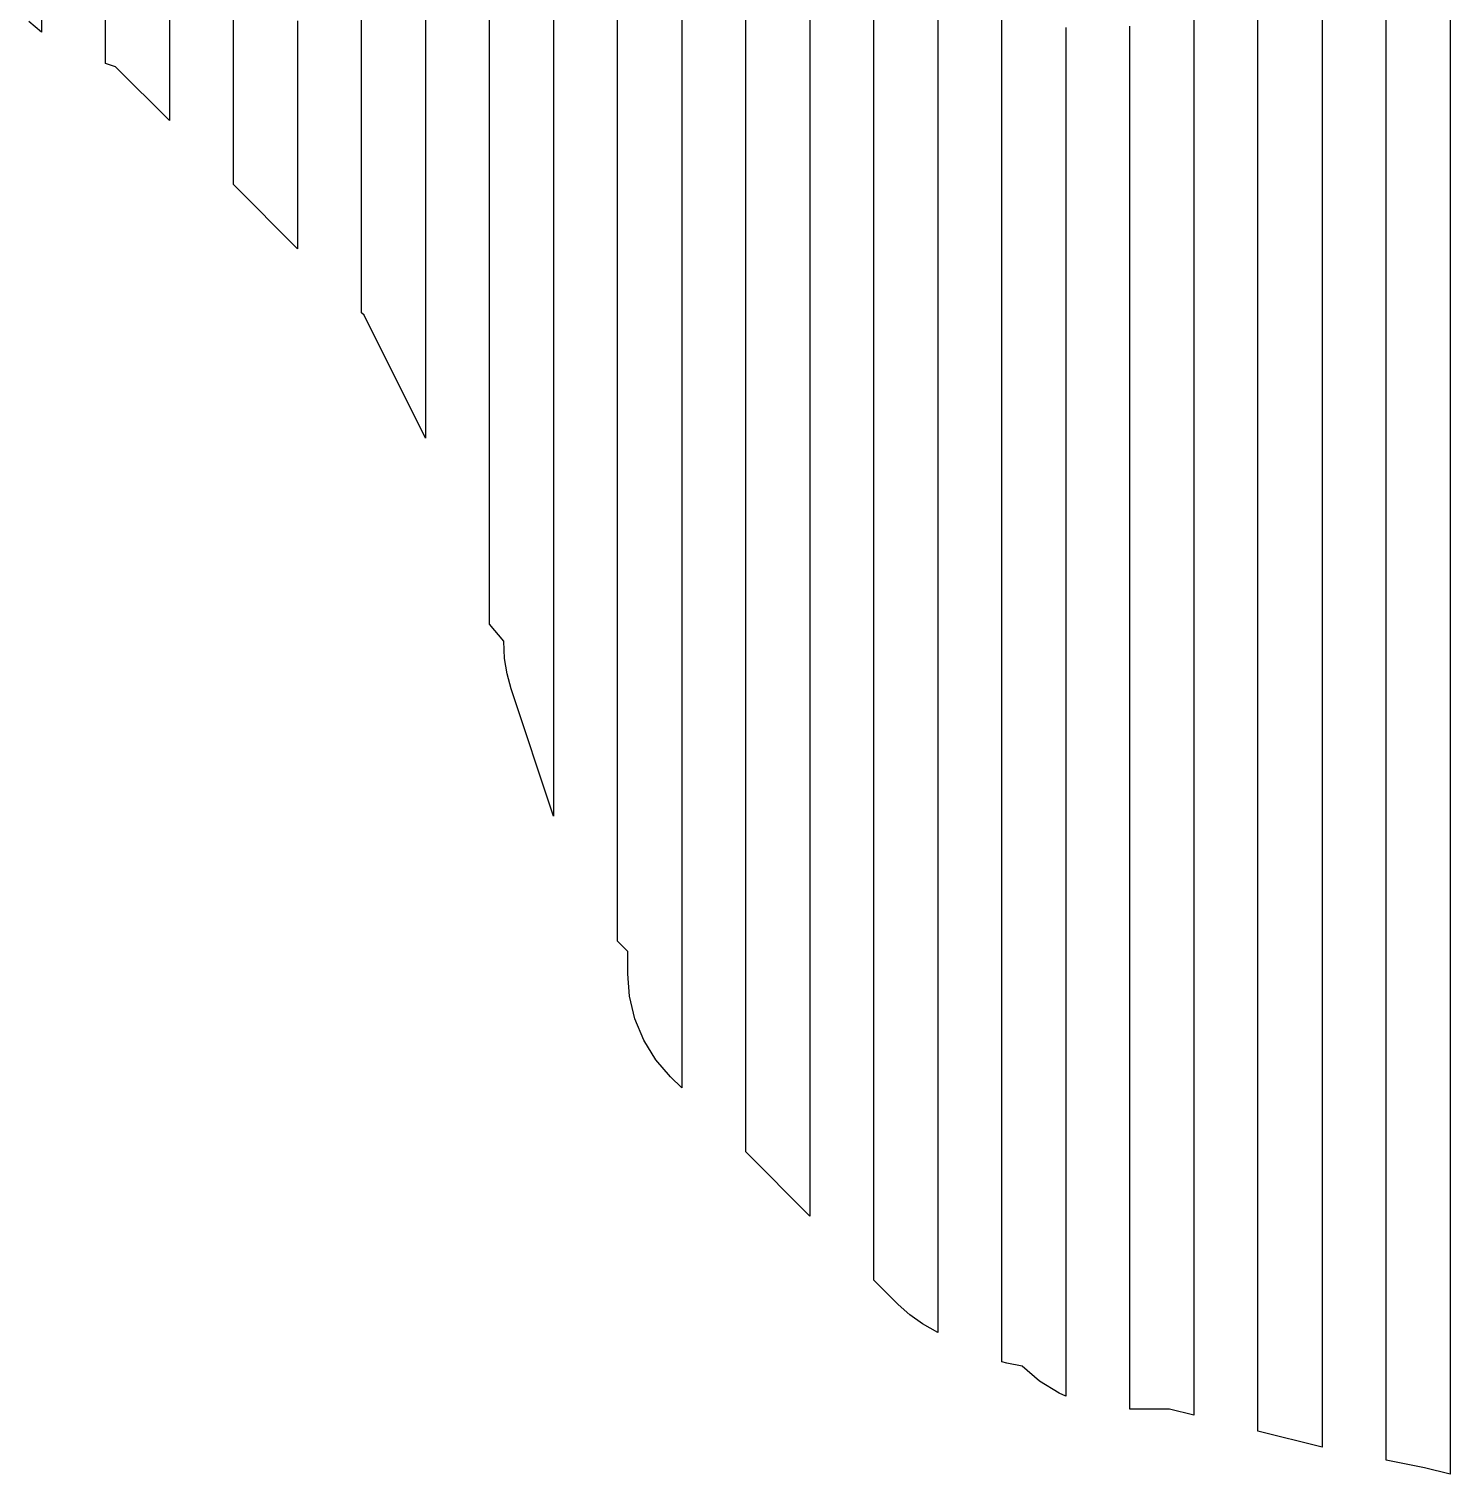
# Model space of a CAD drawing. Header units: metres. Extents: x -6 to 1890, y -8 to 898.
# Drawn here: x 1244.8 to 1333.6, y 121.3 to 211.6 of the extents above; entities that cross this region are included whole.
import ezdxf

# ---------------------------------------------------------------- set-up
doc = ezdxf.new("R2010")
doc.units = ezdxf.units.M
doc.layers.add('PASSADAS_COMPLETAS', color=1, linetype='CONTINUOUS')
doc.layers.add('PECAS_2D', color=3, linetype='CONTINUOUS')

msp = doc.modelspace()

# ---------------------------------------------------------------- linework, layer by layer
at = {"layer": 'PASSADAS_COMPLETAS'}
for points in [[(1269.578, 250.748), (1269.578, 205.422), (1269.578, 204.127), (1269.578, 202.831), (1269.578, 201.536), (1269.578, 200.241), (1269.578, 198.946), (1269.578, 197.651), (1269.578, 196.356), (1269.578, 195.061), (1269.578, 185.996), (1265.741, 193.67), (1265.578, 193.833), (1265.578, 200.343), (1265.578, 201.646), (1265.578, 202.948), (1265.578, 204.25), (1265.578, 205.552), (1265.578, 206.854), (1265.578, 208.156), (1265.578, 252.428)], [(1277.578, 245.453), (1277.578, 192.234), (1277.578, 190.936), (1277.578, 189.638), (1277.578, 188.34), (1277.578, 187.042), (1277.578, 185.744), (1277.578, 184.446), (1277.578, 183.148), (1277.578, 181.85), (1277.578, 180.552), (1277.578, 179.254), (1277.578, 177.956), (1277.578, 162.379), (1274.928, 170.331), (1274.669, 171.27), (1274.513, 172.235), (1274.461, 173.318), (1273.578, 174.373), (1273.578, 187.262), (1273.578, 188.551), (1273.578, 189.84), (1273.578, 191.129), (1273.578, 192.418), (1273.578, 193.707), (1273.578, 194.995), (1273.578, 196.284), (1273.578, 197.573), (1273.578, 198.862), (1273.578, 200.151), (1273.578, 247.84)], [(1285.578, 238.837), (1285.578, 173.947), (1285.578, 172.649), (1285.578, 170.054), (1285.578, 168.756), (1285.578, 167.458), (1285.578, 166.16), (1285.578, 164.863), (1285.578, 163.565), (1285.578, 162.267), (1285.578, 160.969), (1285.578, 159.671), (1285.578, 158.374), (1285.578, 157.076), (1285.578, 145.396), (1284.882, 146.092), (1283.965, 147.163), (1283.212, 148.387), (1282.659, 149.723), (1282.326, 151.121), (1282.216, 152.527), (1282.216, 153.928), (1281.578, 154.566), (1281.578, 167.563), (1281.578, 168.863), (1281.578, 170.163), (1281.578, 171.462), (1281.578, 172.762), (1281.578, 174.062), (1281.578, 175.362), (1281.578, 176.661), (1281.578, 177.961), (1281.578, 179.261), (1281.578, 181.86), (1281.578, 184.46), (1281.578, 242.947)], [(1293.578, 230.606), (1293.578, 152.931), (1293.578, 151.636), (1293.578, 150.341), (1293.578, 149.047), (1293.578, 147.752), (1293.578, 146.458), (1293.578, 145.163), (1293.578, 143.868), (1293.578, 142.574), (1293.578, 137.396), (1289.578, 141.396), (1289.578, 147.85), (1289.578, 149.141), (1289.578, 150.432), (1289.578, 151.723), (1289.578, 153.014), (1289.578, 154.305), (1289.578, 155.596), (1289.578, 156.887), (1289.578, 158.178), (1289.578, 159.469), (1289.578, 160.76), (1289.578, 162.051), (1289.578, 234.346)], [(1301.578, 220.691), (1301.578, 144.346), (1301.578, 143.052), (1301.578, 141.758), (1301.578, 140.464), (1301.578, 139.17), (1301.578, 137.876), (1301.578, 136.582), (1301.578, 135.288), (1301.578, 130.112), (1300.618, 130.651), (1299.825, 131.222), (1299.1, 131.873), (1297.578, 133.396), (1297.578, 138.562), (1297.578, 139.853), (1297.578, 141.145), (1297.578, 142.436), (1297.578, 143.728), (1297.578, 145.02), (1297.578, 146.311), (1297.578, 148.894), (1297.578, 226.388)], [(1245.578, 216.528), (1245.578, 211.358), (1244.801, 212.025)], [(1253.578, 212.294), (1253.578, 211.002), (1253.578, 205.833), (1250.208, 209.203), (1249.578, 209.413), (1249.578, 214.63)], [(1309.578, 211.652), (1309.578, 210.357), (1309.578, 209.061), (1309.578, 207.766), (1309.578, 206.47), (1309.578, 139.104), (1309.578, 137.809), (1309.578, 136.513), (1309.578, 135.218), (1309.578, 133.922), (1309.578, 132.627), (1309.578, 131.331), (1309.578, 126.149), (1309.151, 126.326), (1307.927, 127.078), (1306.846, 128.005), (1305.886, 128.194), (1305.578, 128.29), (1305.578, 133.444), (1305.578, 134.732), (1305.578, 136.02), (1305.578, 137.309), (1305.578, 138.597), (1305.578, 139.886), (1305.578, 214.616)], [(1317.578, 214.081), (1317.578, 211.498), (1317.578, 208.914), (1317.578, 206.331), (1317.578, 203.747), (1317.578, 201.163), (1317.578, 198.58), (1317.578, 197.288), (1317.578, 195.996), (1317.578, 194.704), (1317.578, 193.413), (1317.578, 192.121), (1317.578, 190.829), (1317.578, 189.537), (1317.578, 188.245), (1317.578, 184.37), (1317.578, 183.078), (1317.578, 135.282), (1317.578, 133.99), (1317.578, 132.698), (1317.578, 131.407), (1317.578, 130.115), (1317.578, 128.823), (1317.578, 127.531), (1317.578, 124.948), (1316.048, 125.33), (1313.578, 125.33), (1313.578, 129.199), (1313.578, 130.489), (1313.578, 131.779), (1313.578, 133.069), (1313.578, 134.358), (1313.578, 135.648), (1313.578, 194.978), (1313.578, 196.268), (1313.578, 197.557), (1313.578, 198.847), (1313.578, 200.137), (1313.578, 201.427), (1313.578, 202.716), (1313.578, 204.006), (1313.578, 205.296), (1313.578, 206.586), (1313.578, 209.165), (1313.578, 211.745)], [(1325.578, 213.692), (1325.578, 211.099), (1325.578, 208.507), (1325.578, 205.914), (1325.578, 203.322), (1325.578, 202.026), (1325.578, 199.433), (1325.578, 198.137), (1325.578, 195.544), (1325.578, 194.248), (1325.578, 191.656), (1325.578, 189.063), (1325.578, 186.471), (1325.578, 183.878), (1325.578, 181.286), (1325.578, 177.397), (1325.578, 176.101), (1325.578, 174.804), (1325.578, 173.508), (1325.578, 172.212), (1325.578, 170.916), (1325.578, 169.619), (1325.578, 168.323), (1325.578, 167.027), (1325.578, 132.028), (1325.578, 130.732), (1325.578, 129.436), (1325.578, 128.14), (1325.578, 126.843), (1325.578, 122.955), (1321.578, 123.948), (1321.578, 126.549), (1321.578, 127.85), (1321.578, 129.151), (1321.578, 130.451), (1321.578, 131.752), (1321.578, 133.053), (1321.578, 135.654), (1321.578, 169.474), (1321.578, 170.775), (1321.578, 172.076), (1321.578, 173.376), (1321.578, 174.677), (1321.578, 177.279), (1321.578, 178.579), (1321.578, 179.88), (1321.578, 181.181), (1321.578, 182.482), (1321.578, 183.783), (1321.578, 185.083), (1321.578, 187.685), (1321.578, 190.286), (1321.578, 192.888), (1321.578, 195.489), (1321.578, 198.091), (1321.578, 200.692), (1321.578, 203.294), (1321.578, 205.895), (1321.578, 208.497), (1321.578, 209.798), (1321.578, 212.399)], [(1333.578, 213.642), (1333.578, 211.04), (1333.578, 208.438), (1333.578, 205.836), (1333.578, 203.234), (1333.578, 201.933), (1333.578, 199.331), (1333.578, 196.729), (1333.578, 194.127), (1333.578, 191.525), (1333.578, 190.224), (1333.578, 187.622), (1333.578, 183.719), (1333.578, 182.418), (1333.578, 181.117), (1333.578, 179.816), (1333.578, 178.515), (1333.578, 177.214), (1333.578, 175.913), (1333.578, 174.612), (1333.578, 170.709), (1333.578, 169.408), (1333.578, 168.107), (1333.578, 166.806), (1333.578, 165.505), (1333.578, 131.679), (1333.578, 130.378), (1333.578, 129.077), (1333.578, 127.776), (1333.578, 126.475), (1333.578, 125.174), (1333.578, 123.873), (1333.578, 121.271), (1331.975, 121.671), (1329.578, 122.151), (1329.578, 124.737), (1329.578, 126.031), (1329.578, 127.324), (1329.578, 128.617), (1329.578, 129.91), (1329.578, 131.203), (1329.578, 166.12), (1329.578, 167.413), (1329.578, 168.706), (1329.578, 170), (1329.578, 171.293), (1329.578, 172.586), (1329.578, 173.879), (1329.578, 175.172), (1329.578, 176.466), (1329.578, 177.759), (1329.578, 179.052), (1329.578, 180.345), (1329.578, 184.225), (1329.578, 186.811), (1329.578, 189.398), (1329.578, 191.984), (1329.578, 194.571), (1329.578, 197.157), (1329.578, 198.45), (1329.578, 201.037), (1329.578, 202.33), (1329.578, 204.916), (1329.578, 207.503), (1329.578, 208.796), (1329.578, 211.382), (1329.578, 213.969)], [(1261.578, 212.078), (1261.578, 209.488), (1261.578, 208.193), (1261.578, 206.898), (1261.578, 205.603), (1261.578, 204.308), (1261.578, 197.833), (1257.578, 201.833), (1257.578, 208.263), (1257.578, 209.549), (1257.578, 210.835), (1257.578, 212.121)]]:
    msp.add_lwpolyline(points, dxfattribs=at)
at = {"layer": 'PECAS_2D'}
for points in [[(1269.578, 250.748), (1269.578, 205.422), (1269.578, 204.127), (1269.578, 202.831), (1269.578, 201.536), (1269.578, 200.241), (1269.578, 198.946), (1269.578, 197.651), (1269.578, 196.356), (1269.578, 195.061), (1269.578, 185.996), (1265.741, 193.67), (1265.578, 193.833), (1265.578, 200.343), (1265.578, 201.646), (1265.578, 202.948), (1265.578, 204.25), (1265.578, 205.552), (1265.578, 206.854), (1265.578, 208.156), (1265.578, 252.428)], [(1277.578, 245.453), (1277.578, 192.234), (1277.578, 190.936), (1277.578, 189.638), (1277.578, 188.34), (1277.578, 187.042), (1277.578, 185.744), (1277.578, 184.446), (1277.578, 183.148), (1277.578, 181.85), (1277.578, 180.552), (1277.578, 179.254), (1277.578, 177.956), (1277.578, 162.379), (1274.928, 170.331), (1274.669, 171.27), (1274.513, 172.235), (1274.461, 173.318), (1273.578, 174.373), (1273.578, 187.262), (1273.578, 188.551), (1273.578, 189.84), (1273.578, 191.129), (1273.578, 192.418), (1273.578, 193.707), (1273.578, 194.995), (1273.578, 196.284), (1273.578, 197.573), (1273.578, 198.862), (1273.578, 200.151), (1273.578, 247.84)], [(1285.578, 238.837), (1285.578, 173.947), (1285.578, 172.649), (1285.578, 170.054), (1285.578, 168.756), (1285.578, 167.458), (1285.578, 166.16), (1285.578, 164.863), (1285.578, 163.565), (1285.578, 162.267), (1285.578, 160.969), (1285.578, 159.671), (1285.578, 158.374), (1285.578, 157.076), (1285.578, 145.396), (1284.882, 146.092), (1283.965, 147.163), (1283.212, 148.387), (1282.659, 149.723), (1282.326, 151.121), (1282.216, 152.527), (1282.216, 153.928), (1281.578, 154.566), (1281.578, 167.563), (1281.578, 168.863), (1281.578, 170.163), (1281.578, 171.462), (1281.578, 172.762), (1281.578, 174.062), (1281.578, 175.362), (1281.578, 176.661), (1281.578, 177.961), (1281.578, 179.261), (1281.578, 181.86), (1281.578, 184.46), (1281.578, 242.947)], [(1293.578, 230.606), (1293.578, 152.931), (1293.578, 151.636), (1293.578, 150.341), (1293.578, 149.047), (1293.578, 147.752), (1293.578, 146.458), (1293.578, 145.163), (1293.578, 143.868), (1293.578, 142.574), (1293.578, 137.396), (1289.578, 141.396), (1289.578, 147.85), (1289.578, 149.141), (1289.578, 150.432), (1289.578, 151.723), (1289.578, 153.014), (1289.578, 154.305), (1289.578, 155.596), (1289.578, 156.887), (1289.578, 158.178), (1289.578, 159.469), (1289.578, 160.76), (1289.578, 162.051), (1289.578, 234.346)], [(1301.578, 220.691), (1301.578, 144.346), (1301.578, 143.052), (1301.578, 141.758), (1301.578, 140.464), (1301.578, 139.17), (1301.578, 137.876), (1301.578, 136.582), (1301.578, 135.288), (1301.578, 130.112), (1300.618, 130.651), (1299.825, 131.222), (1299.1, 131.873), (1297.578, 133.396), (1297.578, 138.562), (1297.578, 139.853), (1297.578, 141.145), (1297.578, 142.436), (1297.578, 143.728), (1297.578, 145.02), (1297.578, 146.311), (1297.578, 148.894), (1297.578, 226.388)], [(1245.578, 216.528), (1245.578, 211.358), (1244.801, 212.025)], [(1253.578, 212.294), (1253.578, 211.002), (1253.578, 205.833), (1250.208, 209.203), (1249.578, 209.413), (1249.578, 214.63)], [(1309.578, 211.652), (1309.578, 210.357), (1309.578, 209.061), (1309.578, 207.766), (1309.578, 206.47), (1309.578, 139.104), (1309.578, 137.809), (1309.578, 136.513), (1309.578, 135.218), (1309.578, 133.922), (1309.578, 132.627), (1309.578, 131.331), (1309.578, 126.149), (1309.151, 126.326), (1307.927, 127.078), (1306.846, 128.005), (1305.886, 128.194), (1305.578, 128.29), (1305.578, 133.444), (1305.578, 134.732), (1305.578, 136.02), (1305.578, 137.309), (1305.578, 138.597), (1305.578, 139.886), (1305.578, 214.616)], [(1317.578, 214.081), (1317.578, 211.498), (1317.578, 208.914), (1317.578, 206.331), (1317.578, 203.747), (1317.578, 201.163), (1317.578, 198.58), (1317.578, 197.288), (1317.578, 195.996), (1317.578, 194.704), (1317.578, 193.413), (1317.578, 192.121), (1317.578, 190.829), (1317.578, 189.537), (1317.578, 188.245), (1317.578, 184.37), (1317.578, 183.078), (1317.578, 135.282), (1317.578, 133.99), (1317.578, 132.698), (1317.578, 131.407), (1317.578, 130.115), (1317.578, 128.823), (1317.578, 127.531), (1317.578, 124.948), (1316.048, 125.33), (1313.578, 125.33), (1313.578, 129.199), (1313.578, 130.489), (1313.578, 131.779), (1313.578, 133.069), (1313.578, 134.358), (1313.578, 135.648), (1313.578, 194.978), (1313.578, 196.268), (1313.578, 197.557), (1313.578, 198.847), (1313.578, 200.137), (1313.578, 201.427), (1313.578, 202.716), (1313.578, 204.006), (1313.578, 205.296), (1313.578, 206.586), (1313.578, 209.165), (1313.578, 211.745)], [(1325.578, 213.692), (1325.578, 211.099), (1325.578, 208.507), (1325.578, 205.914), (1325.578, 203.322), (1325.578, 202.026), (1325.578, 199.433), (1325.578, 198.137), (1325.578, 195.544), (1325.578, 194.248), (1325.578, 191.656), (1325.578, 189.063), (1325.578, 186.471), (1325.578, 183.878), (1325.578, 181.286), (1325.578, 177.397), (1325.578, 176.101), (1325.578, 174.804), (1325.578, 173.508), (1325.578, 172.212), (1325.578, 170.916), (1325.578, 169.619), (1325.578, 168.323), (1325.578, 167.027), (1325.578, 132.028), (1325.578, 130.732), (1325.578, 129.436), (1325.578, 128.14), (1325.578, 126.843), (1325.578, 122.955), (1321.578, 123.948), (1321.578, 126.549), (1321.578, 127.85), (1321.578, 129.151), (1321.578, 130.451), (1321.578, 131.752), (1321.578, 133.053), (1321.578, 135.654), (1321.578, 169.474), (1321.578, 170.775), (1321.578, 172.076), (1321.578, 173.376), (1321.578, 174.677), (1321.578, 177.279), (1321.578, 178.579), (1321.578, 179.88), (1321.578, 181.181), (1321.578, 182.482), (1321.578, 183.783), (1321.578, 185.083), (1321.578, 187.685), (1321.578, 190.286), (1321.578, 192.888), (1321.578, 195.489), (1321.578, 198.091), (1321.578, 200.692), (1321.578, 203.294), (1321.578, 205.895), (1321.578, 208.497), (1321.578, 209.798), (1321.578, 212.399)], [(1333.578, 213.642), (1333.578, 211.04), (1333.578, 208.438), (1333.578, 205.836), (1333.578, 203.234), (1333.578, 201.933), (1333.578, 199.331), (1333.578, 196.729), (1333.578, 194.127), (1333.578, 191.525), (1333.578, 190.224), (1333.578, 187.622), (1333.578, 183.719), (1333.578, 182.418), (1333.578, 181.117), (1333.578, 179.816), (1333.578, 178.515), (1333.578, 177.214), (1333.578, 175.913), (1333.578, 174.612), (1333.578, 170.709), (1333.578, 169.408), (1333.578, 168.107), (1333.578, 166.806), (1333.578, 165.505), (1333.578, 131.679), (1333.578, 130.378), (1333.578, 129.077), (1333.578, 127.776), (1333.578, 126.475), (1333.578, 125.174), (1333.578, 123.873), (1333.578, 121.271), (1331.975, 121.671), (1329.578, 122.151), (1329.578, 124.737), (1329.578, 126.031), (1329.578, 127.324), (1329.578, 128.617), (1329.578, 129.91), (1329.578, 131.203), (1329.578, 166.12), (1329.578, 167.413), (1329.578, 168.706), (1329.578, 170), (1329.578, 171.293), (1329.578, 172.586), (1329.578, 173.879), (1329.578, 175.172), (1329.578, 176.466), (1329.578, 177.759), (1329.578, 179.052), (1329.578, 180.345), (1329.578, 184.225), (1329.578, 186.811), (1329.578, 189.398), (1329.578, 191.984), (1329.578, 194.571), (1329.578, 197.157), (1329.578, 198.45), (1329.578, 201.037), (1329.578, 202.33), (1329.578, 204.916), (1329.578, 207.503), (1329.578, 208.796), (1329.578, 211.382), (1329.578, 213.969)], [(1261.578, 212.078), (1261.578, 209.488), (1261.578, 208.193), (1261.578, 206.898), (1261.578, 205.603), (1261.578, 204.308), (1261.578, 197.833), (1257.578, 201.833), (1257.578, 208.263), (1257.578, 209.549), (1257.578, 210.835), (1257.578, 212.121)]]:
    msp.add_lwpolyline(points, dxfattribs=at)

doc.saveas('drawing.dxf')
